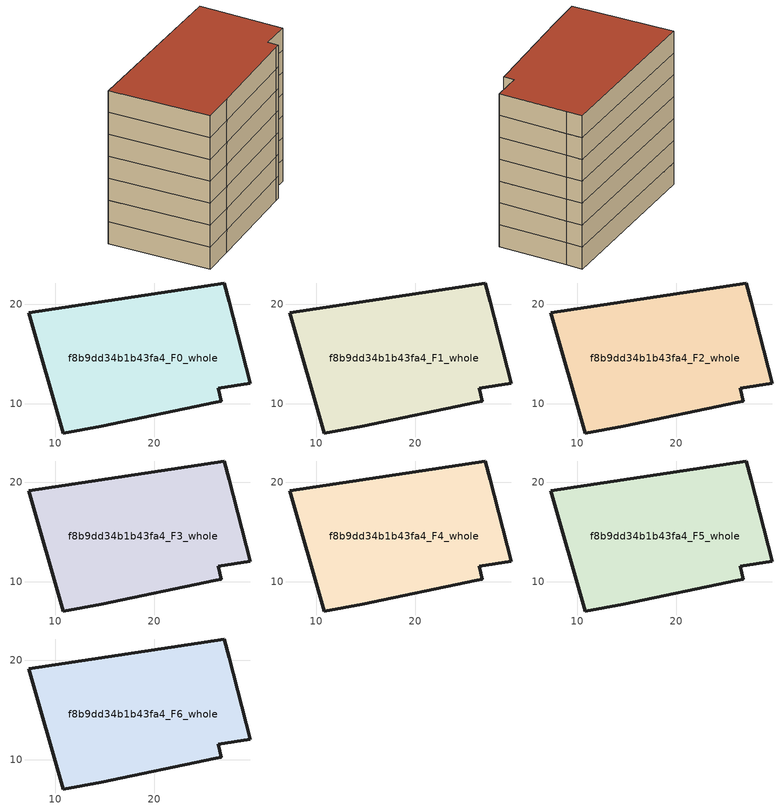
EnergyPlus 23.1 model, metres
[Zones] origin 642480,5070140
f8b9dd34b1b43fa4_F0_whole
 floor ground (EU_floor_Construction): 27.06,22.15 27.56,20.25 29.66,12.05 26.45,11.55 26.75,10.25 26.15,10.15 14.64,7.75 10.84,7.05 7.34,19.16 z0
 wall outside (EU_wall_Construction): 7.34,19.16 10.84,7.05 14.64,7.75 26.15,10.15 26.75,10.25 26.45,11.55 29.66,12.05 27.56,20.25 27.06,22.15 7.34,19.16 z0:3
f8b9dd34b1b43fa4_F1_whole
 floor to f8b9dd34b1b43fa4_F0_whole (EU_floor_Construction): 27.06,22.15 27.56,20.25 29.66,12.05 26.45,11.55 26.75,10.25 26.15,10.15 14.64,7.75 10.84,7.05 7.34,19.16 z3
 wall outside (EU_wall_Construction): 7.34,19.16 10.84,7.05 14.64,7.75 26.15,10.15 26.75,10.25 26.45,11.55 29.66,12.05 27.56,20.25 27.06,22.15 7.34,19.16 z3:6
f8b9dd34b1b43fa4_F2_whole
 floor to f8b9dd34b1b43fa4_F1_whole (EU_floor_Construction): 27.06,22.15 27.56,20.25 29.66,12.05 26.45,11.55 26.75,10.25 26.15,10.15 14.64,7.75 10.84,7.05 7.34,19.16 z6
 wall outside (EU_wall_Construction): 7.34,19.16 10.84,7.05 14.64,7.75 26.15,10.15 26.75,10.25 26.45,11.55 29.66,12.05 27.56,20.25 27.06,22.15 7.34,19.16 z6:9
f8b9dd34b1b43fa4_F3_whole
 floor to f8b9dd34b1b43fa4_F2_whole (EU_floor_Construction): 27.06,22.15 27.56,20.25 29.66,12.05 26.45,11.55 26.75,10.25 26.15,10.15 14.64,7.75 10.84,7.05 7.34,19.16 z9
 wall outside (EU_wall_Construction): 7.34,19.16 10.84,7.05 14.64,7.75 26.15,10.15 26.75,10.25 26.45,11.55 29.66,12.05 27.56,20.25 27.06,22.15 7.34,19.16 z9:12
f8b9dd34b1b43fa4_F4_whole
 floor to f8b9dd34b1b43fa4_F3_whole (EU_floor_Construction): 27.06,22.15 27.56,20.25 29.66,12.05 26.45,11.55 26.75,10.25 26.15,10.15 14.64,7.75 10.84,7.05 7.34,19.16 z12
 wall outside (EU_wall_Construction): 7.34,19.16 10.84,7.05 14.64,7.75 26.15,10.15 26.75,10.25 26.45,11.55 29.66,12.05 27.56,20.25 27.06,22.15 7.34,19.16 z12:15
f8b9dd34b1b43fa4_F5_whole
 floor to f8b9dd34b1b43fa4_F4_whole (EU_floor_Construction): 27.06,22.15 27.56,20.25 29.66,12.05 26.45,11.55 26.75,10.25 26.15,10.15 14.64,7.75 10.84,7.05 7.34,19.16 z15
 wall outside (EU_wall_Construction): 7.34,19.16 10.84,7.05 14.64,7.75 26.15,10.15 26.75,10.25 26.45,11.55 29.66,12.05 27.56,20.25 27.06,22.15 7.34,19.16 z15:18
f8b9dd34b1b43fa4_F6_whole
 floor to f8b9dd34b1b43fa4_F5_whole (EU_floor_Construction): 27.06,22.15 27.56,20.25 29.66,12.05 26.45,11.55 26.75,10.25 26.15,10.15 14.64,7.75 10.84,7.05 7.34,19.16 z18
 wall outside (EU_wall_Construction): 7.34,19.16 10.84,7.05 14.64,7.75 26.15,10.15 26.75,10.25 26.45,11.55 29.66,12.05 27.56,20.25 27.06,22.15 7.34,19.16 z18:21
 roof outside (EU_roof_Construction): 26.75,10.25 26.45,11.55 29.66,12.05 27.56,20.25 27.06,22.15 7.34,19.16 10.84,7.05 14.64,7.75 26.15,10.15 z21
[Building]
EU S2 Campaign: North Axis=0; Terrain=City; Solar Distribution=FullExterior
[Site:Location]
Lyon-Bron: Latitude=45.75; Longitude=5; Time Zone=1; Elevation=198
[SizingPeriod:WeatherFileDays]
AnnualSizingPeriod: Begin Month=1; Begin Day of Month=1; End Month=12; End Day of Month=31; Day of Week for Start Day=Monday; Use Weather File Daylight Saving Period=No; Use Weather File Rain and Snow Indicators=No
[MATERIAL]
EU_InternalMass_Material: Roughness=MediumRough; Thickness=0.1; Conductivity=1; Density=1800; Specific Heat=900; Thermal Absorptance=0.9; Solar Absorptance=0.7; Visible Absorptance=0.7
[MATERIAL:NOMASS] Roughness=MediumRough; Thermal Absorptance=0.9; Solar Absorptance=0.7; Visible Absorptance=0.7
Name | Thermal Resistance
EU_wall_NoMass | 0.776494
EU_roof_NoMass | 0.486893
EU_floor_NoMass | 0.421597
[CONSTRUCTION]
EU_wall_Construction: EU_wall_NoMass
EU_roof_Construction: EU_roof_NoMass
EU_floor_Construction: EU_floor_NoMass
EU_InternalMass_Construction: EU_InternalMass_Material
[ZONE] Type=1; Multiplier=1; Ceiling Height=autocalculate; Volume=702.434; Floor Area=autocalculate; Part of Total Floor Area=Yes
f8b9dd34b1b43fa4_F0_whole; f8b9dd34b1b43fa4_F1_whole; f8b9dd34b1b43fa4_F2_whole; f8b9dd34b1b43fa4_F3_whole; f8b9dd34b1b43fa4_F4_whole; f8b9dd34b1b43fa4_F5_whole; f8b9dd34b1b43fa4_F6_whole
[INTERNALMASS] Construction=EU_InternalMass_Construction; Surface Area=234.145
Name | Zone or ZoneList
f8b9dd34b1b43fa4_F0_whole_EU_InternalMass | f8b9dd34b1b43fa4_F0_whole
f8b9dd34b1b43fa4_F1_whole_EU_InternalMass | f8b9dd34b1b43fa4_F1_whole
f8b9dd34b1b43fa4_F2_whole_EU_InternalMass | f8b9dd34b1b43fa4_F2_whole
f8b9dd34b1b43fa4_F3_whole_EU_InternalMass | f8b9dd34b1b43fa4_F3_whole
f8b9dd34b1b43fa4_F4_whole_EU_InternalMass | f8b9dd34b1b43fa4_F4_whole
f8b9dd34b1b43fa4_F5_whole_EU_InternalMass | f8b9dd34b1b43fa4_F5_whole
f8b9dd34b1b43fa4_F6_whole_EU_InternalMass | f8b9dd34b1b43fa4_F6_whole
[OTHEREQUIPMENT] Fuel Type=Electricity; Design Level Calculation Method=Watts/Area; Power per Zone Floor Area=1; Fraction Latent=0; Fraction Radiant=0; Fraction Lost=0; Carbon Dioxide Generation Rate=0; EndUse Subcategory=EU_Step8_InternalGains
Name | Zone or ZoneList or Space or SpaceList | Schedule
EU_Step8_InternalGain_f8b9dd34b1b43fa4_F0_whole_f000 | f8b9dd34b1b43fa4_F0_whole | EU_Step8_GainSchedule_f8b9dd34b1b43fa4_F0_whole_f000
EU_Step8_InternalGain_f8b9dd34b1b43fa4_F1_whole_f000 | f8b9dd34b1b43fa4_F1_whole | EU_Step8_GainSchedule_f8b9dd34b1b43fa4_F1_whole_f000
EU_Step8_InternalGain_f8b9dd34b1b43fa4_F2_whole_f000 | f8b9dd34b1b43fa4_F2_whole | EU_Step8_GainSchedule_f8b9dd34b1b43fa4_F2_whole_f000
EU_Step8_InternalGain_f8b9dd34b1b43fa4_F3_whole_f000 | f8b9dd34b1b43fa4_F3_whole | EU_Step8_GainSchedule_f8b9dd34b1b43fa4_F3_whole_f000
EU_Step8_InternalGain_f8b9dd34b1b43fa4_F4_whole_f000 | f8b9dd34b1b43fa4_F4_whole | EU_Step8_GainSchedule_f8b9dd34b1b43fa4_F4_whole_f000
EU_Step8_InternalGain_f8b9dd34b1b43fa4_F5_whole_f000 | f8b9dd34b1b43fa4_F5_whole | EU_Step8_GainSchedule_f8b9dd34b1b43fa4_F5_whole_f000
EU_Step8_InternalGain_f8b9dd34b1b43fa4_F6_whole_f000 | f8b9dd34b1b43fa4_F6_whole | EU_Step8_GainSchedule_f8b9dd34b1b43fa4_F6_whole_f000
[ZONEVENTILATION:DESIGNFLOWRATE] Schedule=EU_AlwaysOn; Design Flow Rate Calculation Method=AirChanges/Hour; Air Changes per Hour=0.693814; Ventilation Type=Natural; Fan Pressure Rise=0; Fan Total Efficiency=1; Constant Term Coefficient=1; Temperature Term Coefficient=0; Velocity Term Coefficient=0; Velocity Squared Term Coefficient=0; Minimum Indoor Temperature=-100; Maximum Indoor Temperature=100; Delta Temperature=-100; Minimum Outdoor Temperature=-100; Maximum Outdoor Temperature=100; Maximum Wind Speed=40
Name | Zone or ZoneList or Space or SpaceList
EU_ConstantAir_f8b9dd34b1b43fa4_F0_whole | f8b9dd34b1b43fa4_F0_whole
EU_ConstantAir_f8b9dd34b1b43fa4_F1_whole | f8b9dd34b1b43fa4_F1_whole
EU_ConstantAir_f8b9dd34b1b43fa4_F2_whole | f8b9dd34b1b43fa4_F2_whole
EU_ConstantAir_f8b9dd34b1b43fa4_F3_whole | f8b9dd34b1b43fa4_F3_whole
EU_ConstantAir_f8b9dd34b1b43fa4_F4_whole | f8b9dd34b1b43fa4_F4_whole
EU_ConstantAir_f8b9dd34b1b43fa4_F5_whole | f8b9dd34b1b43fa4_F5_whole
EU_ConstantAir_f8b9dd34b1b43fa4_F6_whole | f8b9dd34b1b43fa4_F6_whole
[HVACTEMPLATE:THERMOSTAT] Constant Heating Setpoint=20; Constant Cooling Setpoint=50
EU_HeatOnly_f8b9dd34b1b43fa4_F0_whole; EU_HeatOnly_f8b9dd34b1b43fa4_F1_whole; EU_HeatOnly_f8b9dd34b1b43fa4_F2_whole; EU_HeatOnly_f8b9dd34b1b43fa4_F3_whole; EU_HeatOnly_f8b9dd34b1b43fa4_F4_whole; EU_HeatOnly_f8b9dd34b1b43fa4_F5_whole; EU_HeatOnly_f8b9dd34b1b43fa4_F6_whole
[HVACTEMPLATE:ZONE:IDEALLOADSAIRSYSTEM] System Availability Schedule=EU_AlwaysOn; Maximum Heating Supply Air Temperature=50; Minimum Cooling Supply Air Temperature=13; Maximum Heating Supply Air Humidity Ratio=0.0156; Minimum Cooling Supply Air Humidity Ratio=0.0077; Heating Limit=NoLimit; Cooling Limit=NoLimit; Heating Availability Schedule=EU_AlwaysOn; Cooling Availability Schedule=EU_CoolingOff; Dehumidification Control Type=ConstantSensibleHeatRatio; Cooling Sensible Heat Ratio=0.7; Dehumidification Setpoint=60; Humidification Control Type=None; Humidification Setpoint=30; Outdoor Air Method=None; Outdoor Air Flow Rate per Person=0.00944; Outdoor Air Flow Rate per Zone Floor Area=0; Outdoor Air Flow Rate per Zone=0; Demand Controlled Ventilation Type=None; Outdoor Air Economizer Type=NoEconomizer; Heat Recovery Type=None; Sensible Heat Recovery Effectiveness=0.7; Latent Heat Recovery Effectiveness=0.65
Name | Template Thermostat
f8b9dd34b1b43fa4_F0_whole | EU_HeatOnly_f8b9dd34b1b43fa4_F0_whole
f8b9dd34b1b43fa4_F1_whole | EU_HeatOnly_f8b9dd34b1b43fa4_F1_whole
f8b9dd34b1b43fa4_F2_whole | EU_HeatOnly_f8b9dd34b1b43fa4_F2_whole
f8b9dd34b1b43fa4_F3_whole | EU_HeatOnly_f8b9dd34b1b43fa4_F3_whole
f8b9dd34b1b43fa4_F4_whole | EU_HeatOnly_f8b9dd34b1b43fa4_F4_whole
f8b9dd34b1b43fa4_F5_whole | EU_HeatOnly_f8b9dd34b1b43fa4_F5_whole
f8b9dd34b1b43fa4_F6_whole | EU_HeatOnly_f8b9dd34b1b43fa4_F6_whole
[SIZING:ZONE] Zone Cooling Design Supply Air Temperature Input Method=SupplyAirTemperature; Zone Cooling Design Supply Air Temperature=13; Zone Heating Design Supply Air Temperature Input Method=SupplyAirTemperature; Zone Heating Design Supply Air Temperature=50; Zone Cooling Design Supply Air Humidity Ratio=0.008; Zone Heating Design Supply Air Humidity Ratio=0.008; Cooling Design Air Flow Method=DesignDay; Cooling Design Air Flow Rate=0; Cooling Minimum Air Flow per Zone Floor Area=0.000762; Cooling Minimum Air Flow=0; Cooling Minimum Air Flow Fraction=0.2; Heating Design Air Flow Method=DesignDay; Heating Design Air Flow Rate=0; Heating Maximum Air Flow per Zone Floor Area=0.002032; Heating Maximum Air Flow=0.141576; Heating Maximum Air Flow Fraction=0.3; Account for Dedicated Outdoor Air System=No; Dedicated Outdoor Air System Control Strategy=NeutralSupplyAir; Dedicated Outdoor Air Low Setpoint Temperature for Design=autosize; Dedicated Outdoor Air High Setpoint Temperature for Design=autosize; Zone Load Sizing Method=Sensible Load Only No Latent Load; Zone Latent Cooling Design Supply Air Humidity Ratio Input Method=HumidityRatioDifference; Zone Cooling Design Supply Air Humidity Ratio Difference=0.005; Zone Latent Heating Design Supply Air Humidity Ratio Input Method=HumidityRatioDifference; Zone Humidification Design Supply Air Humidity Ratio Difference=0.005
f8b9dd34b1b43fa4_F0_whole; f8b9dd34b1b43fa4_F1_whole; f8b9dd34b1b43fa4_F2_whole; f8b9dd34b1b43fa4_F3_whole; f8b9dd34b1b43fa4_F4_whole; f8b9dd34b1b43fa4_F5_whole; f8b9dd34b1b43fa4_F6_whole
[SCHEDULE:CONSTANT]
Name | Hourly Value
EU_AlwaysOn | 1
EU_CoolingOff | 0
[SCHEDULE:FILE] Column Number=1; Rows to Skip at Top=0; Number of Hours of Data=8760; Column Separator=Comma; Interpolate to Timestep=No; Minutes per Item=60; Adjust Schedule for Daylight Savings=Yes
Name | File
EU_Step8_GainSchedule_f8b9dd34b1b43fa4_F0_whole_f000 | C:\Users\o_iseri\Desktop\OpenUBEM\openubem\outputs\eu_evidence\EU-11\FR-LYO-HAUTCOEURPENTES\idfs\f8b9dd34b1b43fa4\f8b9dd34b1b43fa4_F0_whole_f000_gain.csv
EU_Step8_GainSchedule_f8b9dd34b1b43fa4_F1_whole_f000 | C:\Users\o_iseri\Desktop\OpenUBEM\openubem\outputs\eu_evidence\EU-11\FR-LYO-HAUTCOEURPENTES\idfs\f8b9dd34b1b43fa4\f8b9dd34b1b43fa4_F1_whole_f000_gain.csv
EU_Step8_GainSchedule_f8b9dd34b1b43fa4_F2_whole_f000 | C:\Users\o_iseri\Desktop\OpenUBEM\openubem\outputs\eu_evidence\EU-11\FR-LYO-HAUTCOEURPENTES\idfs\f8b9dd34b1b43fa4\f8b9dd34b1b43fa4_F2_whole_f000_gain.csv
EU_Step8_GainSchedule_f8b9dd34b1b43fa4_F3_whole_f000 | C:\Users\o_iseri\Desktop\OpenUBEM\openubem\outputs\eu_evidence\EU-11\FR-LYO-HAUTCOEURPENTES\idfs\f8b9dd34b1b43fa4\f8b9dd34b1b43fa4_F3_whole_f000_gain.csv
EU_Step8_GainSchedule_f8b9dd34b1b43fa4_F4_whole_f000 | C:\Users\o_iseri\Desktop\OpenUBEM\openubem\outputs\eu_evidence\EU-11\FR-LYO-HAUTCOEURPENTES\idfs\f8b9dd34b1b43fa4\f8b9dd34b1b43fa4_F4_whole_f000_gain.csv
EU_Step8_GainSchedule_f8b9dd34b1b43fa4_F5_whole_f000 | C:\Users\o_iseri\Desktop\OpenUBEM\openubem\outputs\eu_evidence\EU-11\FR-LYO-HAUTCOEURPENTES\idfs\f8b9dd34b1b43fa4\f8b9dd34b1b43fa4_F5_whole_f000_gain.csv
EU_Step8_GainSchedule_f8b9dd34b1b43fa4_F6_whole_f000 | C:\Users\o_iseri\Desktop\OpenUBEM\openubem\outputs\eu_evidence\EU-11\FR-LYO-HAUTCOEURPENTES\idfs\f8b9dd34b1b43fa4\f8b9dd34b1b43fa4_F6_whole_f000_gain.csv
